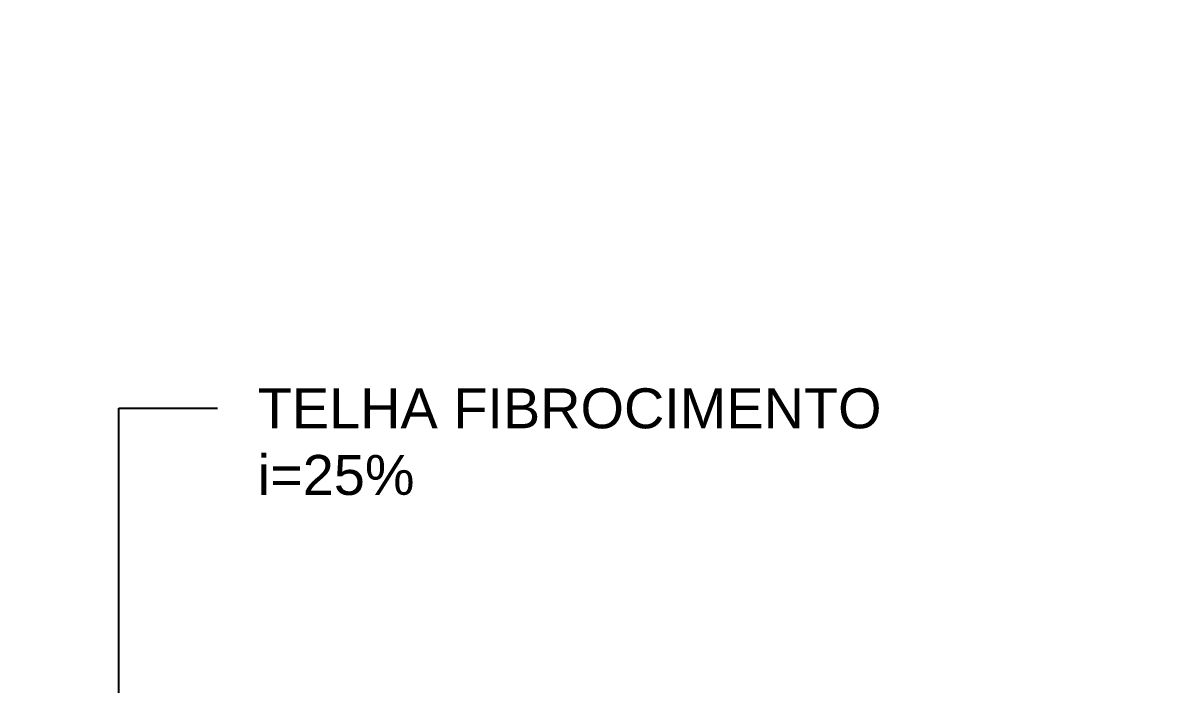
# Model space of a CAD drawing. Header units: millimetres. Extents: x 3212 to 6878, y 1640 to 3386.
# Drawn here: x 3307.403 to 3309.373, y 1649.552 to 1650.702 of the extents above; entities that cross this region are included whole.
import ezdxf

# ---------------------------------------------------------------- set-up
doc = ezdxf.new("R2010")
doc.units = ezdxf.units.MM
doc.header["$LTSCALE"] = 0.8
doc.layers.add('A-PEN-08', color=8, linetype='Continuous')
doc.layers.add('COTA', color=2, linetype='Continuous')
doc.layers.add('COTAS', color=53, linetype='Continuous', lineweight=9)
doc.styles.add('CARIMBO_DADOS', font='arial.ttf', dxfattribs={"height": 0.1})
doc.styles.add('F2', font='ARIALN.TTF')
doc.styles.get("Standard").update_dxf_attribs({"font": 'arial.ttf'})
doc.dimstyles.new('ARQUITETURA', dxfattribs={"dimtxt": 0.11, "dimasz": 0.05, "dimexe": 0.1, "dimexo": 0, "dimgap": 0.1, "dimtad": 1, "dimzin": 5, "dimdsep": 46, "dimtxsty": 'F2', "dimblk": 'COTA', "dimcen": 0, "dimse1": 1, "dimse2": 1, "dimadec": 0, "dimazin": 0, "dimtfac": 2, "dimtix": 1, "dimtmove": 2, "dimatfit": 3, "dimldrblk": 'COTA', "dimfxl": 0, "dimtolj": 1, "dimtzin": 5, "dimarcsym": 0})
doc.dimstyles.get("Standard").update_dxf_attribs({"dimtxt": 0.18, "dimasz": 0.18, "dimexe": 0.18, "dimexo": 0.0625, "dimgap": 0.09, "dimtad": 0, "dimtih": 1, "dimtoh": 1, "dimdec": 4, "dimzin": 0, "dimdsep": 46, "dimtxsty": 'Standard', "dimcen": 0.09, "dimadec": 0, "dimazin": 0, "dimtfac": 1, "dimtdec": 4, "dimtofl": 0, "dimtmove": 0, "dimatfit": 3, "dimfxl": 0, "dimtolj": 1, "dimtzin": 0, "dimarcsym": 0})

# ---------------------------------------------------------------- blocks, each defined once
blk = doc.blocks.new('CIRCULOS')
at = {"layer": 'COTAS'}
for p, q in [((0, 4), (0, -4)), ((-4, 0), (4, 0))]:
    blk.add_line(p, q, dxfattribs=at)
for radius in [2, 1]:
    blk.add_circle((0, 0), radius, dxfattribs=at)
blk = doc.blocks.new('COTA')
at = {"layer": 'COTA'}
for p, q in [((0, 1), (0, -1)), ((-1, 0), (1, 0))]:
    blk.add_line(p, q, dxfattribs=at)
at = {"layer": 'COTA', "const_width": 0.5}
blk.add_lwpolyline([(-0.25, 0, 1), (0.25, 0, 1)], format="xyb", close=True, dxfattribs=at)
blk = doc.blocks.new('*D220')
at = {"layer": 'COTAS', "color": 0, "lineweight": -2, "transparency": 16777216}
blk.add_line((3310.9325, 1649.5016), (3310.9325, 1650.6016), dxfattribs=at)
at = {"layer": 'Defpoints', "color": 0, "transparency": 16777216}
for p in [(3310.9325, 1650.6516), (3311.9544, 1650.6516), (3305.2044, 1649.4516)]:
    blk.add_point(p, dxfattribs=at)
at = {"layer": 'COTAS', "color": 0, "lineweight": -2, "transparency": 16777216, "xscale": 0.05, "yscale": 0.05, "zscale": 0.05}
for p, rotation in [((3310.9325, 1650.6516), 90), ((3310.9325, 1649.4516), 270)]:
    blk.add_blockref('COTA', p, dxfattribs=dict(at, rotation=rotation))
at = {"layer": 'COTAS', "color": 0, "transparency": 16777216, "insert": (3310.7764, 1650.0516), "char_height": 0.11, "attachment_point": 5, "rotation": 90, "style": 'F2'}
blk.add_mtext('\\A1;1.20', dxfattribs=at)

msp = doc.modelspace()

# ---------------------------------------------------------------- texts
at = {"layer": 'A-PEN-08', "color": 230, "ltscale": 0.05, "insert": (3307.8114, 1650.066), "char_height": 0.069441, "attachment_point": 1, "style": 'CARIMBO_DADOS'}
msp.add_mtext('TELHA FIBROCIMENTO\\Pi=25%', dxfattribs=at)

# ---------------------------------------------------------------- dimensions: what is measured, and where the dimension line sits
at = {"layer": 'COTAS'}
dim = msp.add_linear_dim(base=(3310.9325, 1650.6516), p1=(3305.2044, 1649.4516), p2=(3311.9544, 1650.6516), angle=90, dimstyle='ARQUITETURA', dxfattribs=at)
dim.commit()
dim.dimension.update_dxf_attribs({"geometry": '*D220', "text_midpoint": (3310.7764, 1650.0516)})

# ---------------------------------------------------------------- leaders
at = {"layer": 'A-PEN-08', "ltscale": 0.05, "annotation_type": 0, "has_hookline": 1, "hookline_direction": 0, "text_width": 1.0767}
msp.add_leader([(3307.5701, 1649.0629), (3307.5701, 1650.0313), (3307.7414, 1650.0313)], dimstyle='Standard', override={"dimtxt": 0.1, "dimasz": 0.01, "dimexe": 0, "dimexo": 0, "dimgap": 0.07, "dimtad": 0, "dimtih": 0, "dimtoh": 0, "dimdec": 2, "dimzin": 5, "dimtxsty": 'CARIMBO_DADOS', "dimcen": 0, "dimse1": 1, "dimse2": 1, "dimclrd": 8, "dimclre": 8, "dimclrt": 230, "dimtfac": 100, "dimtdec": 2, "dimtix": 1, "dimtofl": 1, "dimtmove": 2, "dimldrblk": 'CIRCULOS', "dimfxl": 0, "dimfxlon": 1, "dimtzin": 5, "dimarcsym": 1}, dxfattribs=at)

doc.saveas('drawing.dxf')
